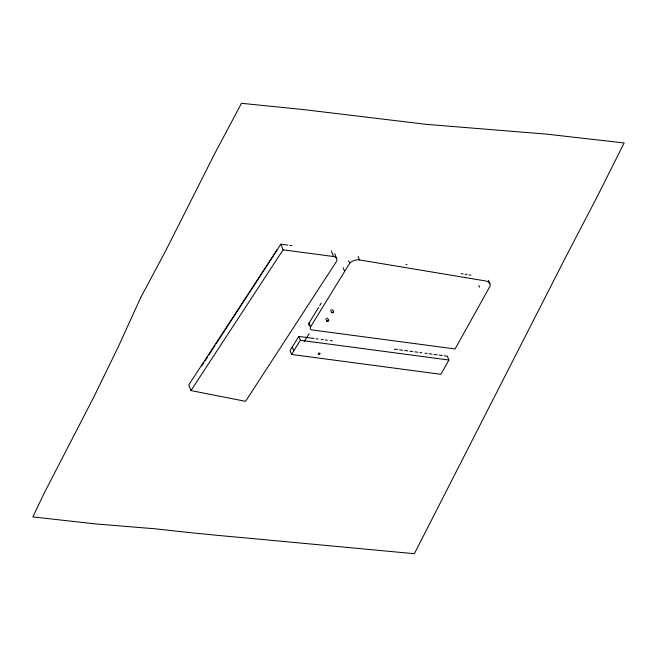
<?xml version="1.0" encoding="UTF-8"?>
<svg xmlns="http://www.w3.org/2000/svg" width="657" height="657" viewBox="0 0 657 657"><rect width="100%" height="100%" fill="white"/><g stroke="black" fill="none" stroke-linecap="round" stroke-linejoin="round"><path stroke-width="0.99" d="M314.079 338.454L298.82 336.425L290.049 350.616L291.585 354.46L440.921 374.318L448.895 360.028L447.36 356.176L444.304 355.774M291.585 354.46L300.356 340.277L298.82 336.425M309.636 325.831A3.605 2.439 -21.8 0 1 309.045 323.047L318.612 307.394M319.672 305.653L321.265 303.049M310.572 326.866L349.647 263.317A8.393 5.667 -21.8 0 1 359.428 259.917L485.868 281.007A8.171 5.519 -21.8 0 1 490.106 286.066L455.071 348.966L311.837 329.913A3.605 2.439 -21.8 0 1 310.572 326.866L309.045 323.047M304.15 341.574L309.151 333.764M201.666 365.982L203.892 362.557M205.009 360.849L207.784 356.57M208.901 354.854L215.011 345.442M216.128 343.734L277.295 249.619M287.914 245.127L280.851 244.182L188.715 384.961L190.973 390.595L245.57 401.328L336.228 261.839A5.995 4.049 -21.8 0 0 333.575 256.534L331.317 250.892M190.973 390.595L283.101 249.824L280.851 244.182M406.01 264.508L406.921 264.525M289.934 245.39L291.954 245.661M283.101 249.824L333.575 256.534M316.116 338.725L318.152 338.996M321.199 339.406L323.236 339.677M325.272 339.948L327.309 340.211M330.356 340.622L332.393 340.893M394.455 349.146L397.51 349.549M399.538 349.82L402.593 350.222M404.63 350.493L407.677 350.904M409.713 351.175L412.768 351.577M414.805 351.848L417.852 352.259M419.889 352.53L421.925 352.793M424.98 353.203L427.009 353.474M429.046 353.745L432.101 354.148M434.129 354.419L437.184 354.829M439.221 355.1L442.276 355.503M300.356 340.277L448.895 360.028M461.271 273.591L463.201 273.912M465.131 274.24L467.07 274.56M468.999 274.881L470.929 275.201M333.033 312.083C328.599 312.987 337.049 313.57 331.949 309.381M328.204 320.739C323.729 321.404 332.138 322.464 327.12 318.037M488.479 280.243L489.884 283.758M478.838 285.409L479.553 287.183M358.024 256.402L359.428 259.917M348.596 260.689L349.647 263.317M343.151 267.769L344.555 271.284M334.758 253.717L336.639 258.415M330.652 309.997L331.728 312.699M325.839 318.637L326.923 321.339M292.201 346.756L293.745 350.6M140.721 297.58L118.153 347.101L94.115 396.442L44.003 493.522L32.85 516.911L95.667 523.933L155.791 528.852A2697.519 1573.778 27 0 0 244.782 537.837L414.37 553.703L566.334 255.91L597.911 195.252L624.15 142.955L546.443 134.118L426.229 124.337L304.043 109.637L241.497 103.297L214.568 153.894L165.745 250.703L140.721 297.58M318.744 354.41A0.969 0.657 -21.8 0 0 320.058 353.458A0.969 0.657 -21.8 0 0 318.588 353.269A0.969 0.657 -21.8 0 0 318.744 354.41"/></g></svg>
